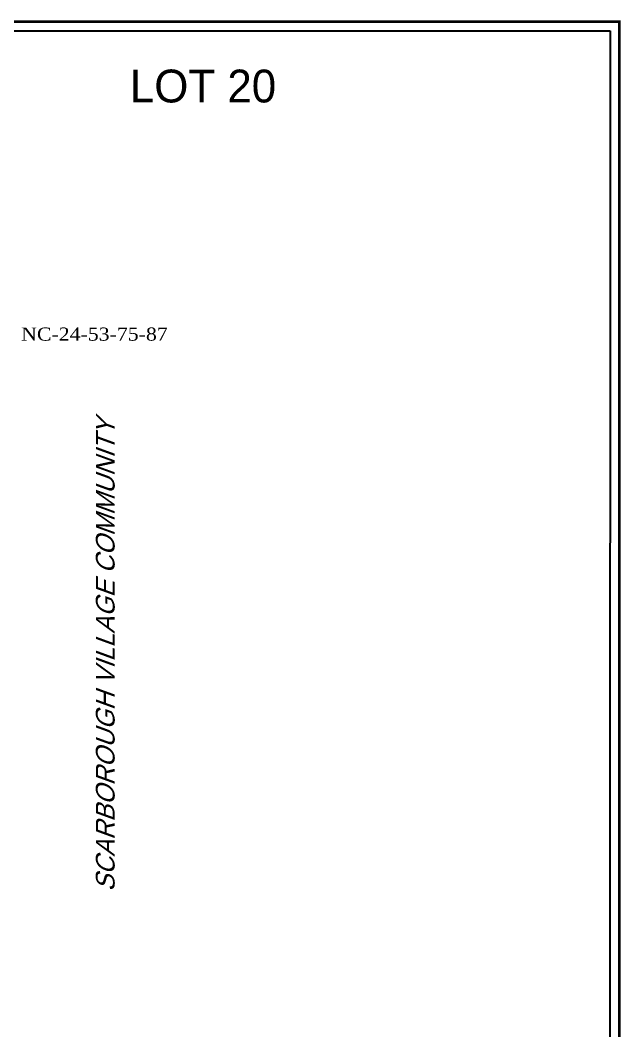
# Model space of a CAD drawing. Header units: millimetres. Extents: x 1745962 to 1749233, y 4525379 to 4529927.
# Drawn here: x 1748574 to 1749215, y 4528804 to 4529881 of the extents above; entities that cross this region are included whole.
import ezdxf
from ezdxf.enums import TextEntityAlignment as Align

# ---------------------------------------------------------------- set-up
doc = ezdxf.new("R2010")
doc.units = ezdxf.units.MM
doc.header["$LTSCALE"] = 10
doc.header["$MEASUREMENT"] = 0
doc.layers.add('LEGEND', color=7, linetype='Continuous')
doc.layers.add('ZONING_STANDARDS', color=140, linetype='Continuous')
doc.styles.add('DUTCH', font='dutcheb.ttf')
doc.styles.add('Univers Condensed', font='UNVR57W.TTF')
doc.styles.add('Univers Condensed Bold', font='UNVR67W.TTF')

msp = doc.modelspace()

# ---------------------------------------------------------------- linework, layer by layer
at = {"layer": 'LEGEND'}
for p, q in [((1745973.9, 4529869.7), (1749203.4, 4529869.7)), ((1749203.4, 4529869.7), (1749203.1, 4525390.3))]:
    msp.add_line(p, q, dxfattribs=at)
at = {"layer": 'LEGEND', "const_width": 3}
msp.add_lwpolyline([(1749213.1, 4525380.3), (1745963.9, 4525380), (1745963.9, 4529879.7), (1749213.4, 4529879.7)], close=True, dxfattribs=at)

# ---------------------------------------------------------------- texts
at = {"layer": 'LEGEND', "style": 'Univers Condensed Bold'}
msp.add_text('LOT 20', height=35, dxfattribs=at).set_placement((1748769.2, 4529811), align=Align.MIDDLE)
at = {"layer": 'LEGEND', "linetype": 'Continuous', "style": 'Univers Condensed', "oblique": 20}
msp.add_text('SCARBOROUGH VILLAGE COMMUNITY', height=20, rotation=90, dxfattribs=at).set_placement((1748674.9, 4528952))
at = {"layer": 'ZONING_STANDARDS', "style": 'DUTCH', "width": 1.1}
msp.add_text('NC-24-53-75-87', height=14, dxfattribs=at).set_placement((1748653.4, 4529539.5), align=Align.CENTER)

doc.saveas('drawing.dxf')
